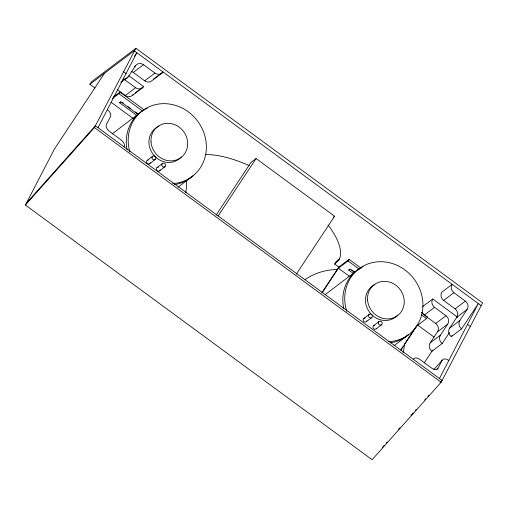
<?xml version="1.0" encoding="UTF-8"?>
<svg xmlns="http://www.w3.org/2000/svg" width="508" height="508" viewBox="0 0 508 508"><rect width="100%" height="100%" fill="white"/><g stroke="black" fill="none" stroke-linecap="round" stroke-linejoin="round"><path stroke-width="0.76" d="M94.99 88.024L89.891 84.277L91.567 81.744L135.89 48.279L482.6 302.965L441.141 382.245L372.11 459.721L25.4 205.035L54.388 149.117L104.565 73.196M25.4 205.035L94.437 127.565L135.89 48.279M97.987 127.679L136.836 52.737L134.264 56.629M437.013 369.322L438.061 368.148L442.15 360.261A6.134 3.734 41.7 0 1 448.812 360.477M439.464 378.517L478.314 303.574L461.582 328.879L451.314 336.633A6.134 5.639 53 0 1 449.542 328.282L456.857 317.214L467.131 309.461A6.134 5.639 53 0 0 465.36 301.111L453.917 292.697A6.134 5.639 53 0 1 452.145 284.353L441.871 292.106A6.134 5.639 53 0 0 443.643 300.457L455.092 308.864A6.134 5.639 53 0 1 456.857 317.214M120.904 82.372L128.149 76.898L135.471 65.83A6.134 5.639 53 0 1 143.51 64.687L154.959 73.095A6.134 5.639 53 0 0 163.005 71.958L159.379 74.695M112.293 98.654L118.91 93.656L119.958 92.075L144.208 109.893M136.823 115.424L119.672 102.826L120.371 101.771M216.071 215.214L250.958 162.433L256.096 158.553L334.594 216.218L296.215 274.282M218.154 215.957L256.096 158.553M339.09 267.329L334.626 264.052L336.302 261.525L339.477 258.686M321.723 292.932L338.792 267.113L349.066 259.359L361.194 268.268M322.275 292.595L338.392 268.211L348.018 260.941L349.066 259.359M353.231 273.374L348.786 270.11L349.479 269.056M401.098 349.275L402.85 346.627M404.165 344.64L416.42 326.104M400.774 350.26L416.89 325.876L426.517 318.605L427.565 317.024L421.183 312.337M449.497 332.48L442.201 343.51L431.933 351.263A6.134 5.639 53 0 1 430.162 342.913L437.477 331.845L447.751 324.091A6.134 5.639 53 0 0 445.98 315.741L434.537 307.327A6.134 5.639 53 0 1 432.765 298.983L422.491 306.737M430.162 342.913L440.436 335.159L447.751 324.091M424.224 362.928L432.791 349.968M449.542 328.282L459.816 320.529L467.131 309.461M451.314 336.633L452.171 335.337M26.333 203.232L95.371 125.755L442.081 380.441L439.972 382.803M433.788 369.646L442.15 360.261M382.53 447.269L384.111 445.497M386.22 443.128L387.274 441.947M398.335 429.527L399.917 427.755M410.985 415.334L413.093 412.966M415.201 410.604L416.255 409.423M424.688 399.955L425.742 398.774M427.85 396.411L428.904 395.224M334.626 264.052L338.861 260.267A89.954 33.655 33.5 0 0 328.079 225.019M112.198 133.871L138.951 113.481M147.174 160.452L152.61 156.305M149.797 163.589L155.232 159.448M156.991 167.659L162.427 163.519M159.607 170.796L165.043 166.656M178.086 187.173L191.77 176.74M325.012 294.773L355.498 271.532M363.728 318.51L369.164 314.363M366.344 321.647L371.78 317.5M373.539 325.717L378.974 321.57M376.161 328.854L381.597 324.707M394.011 345.707L408.324 334.797A41.218 37.795 52.7 0 1 390.373 342.798M89.891 84.277L134.22 50.813L480.93 305.492M134.264 66.739L135.471 65.83M131.864 71.672A6.134 5.639 53 0 1 133.242 72.441L143.51 64.687M113.309 97.092L119.958 92.075M117.678 89.872L125.311 95.479L135.579 87.725A6.134 5.639 53 0 0 143.624 86.589L128.943 75.8M133.242 72.441L144.691 80.848L154.959 73.095M119.672 102.826L120.961 101.854L138.106 114.452M135.166 92.97L139.395 89.776M141.205 88.411L143.624 86.589M153.333 79.254L158.172 75.603M132.372 95.447L142.646 87.694M162.027 73.063L151.752 80.816A6.134 5.639 53 0 1 144.691 80.848M333.451 217.081L334.594 216.218M348.786 270.11L350.069 269.138L354.514 272.402M422.231 312.649A6.134 5.639 53 0 0 424.263 315.087L434.537 307.327M443.643 300.457L453.917 292.697M437.477 331.845A6.134 5.639 53 0 0 435.712 323.494L445.98 315.741M455.092 308.864L465.36 301.111M123.425 71.641L126.041 73.565M467.512 324.402L470.129 326.327M432.765 298.983L457.657 317.265M124.13 79.318L135.579 87.725M424.263 315.087L435.712 323.494M348.018 260.941L359.505 269.38M421.411 314.852L426.517 318.605M118.91 93.656L142.526 111.004M351.733 269.926L354.273 271.793M121.99 102.178L123.26 103.111M127.705 106.375L130.88 108.706M135.325 111.976L137.871 113.843M417.481 324.917L434.048 337.083M338.392 268.211L349.879 276.65M111.195 102.337L133.534 118.745M94.437 127.565L441.141 382.245M128.149 76.898A6.134 5.639 53 0 1 122.98 79.21M133.35 94.342A6.134 5.639 53 0 1 125.311 95.479M461.582 328.879A6.134 5.639 53 0 1 459.816 320.529M442.201 343.51A6.134 5.639 53 0 1 440.436 335.159M343.751 308.546A41.218 37.795 52.7 0 1 363.169 266.592M346.856 311.48A41.218 37.795 52.7 0 1 373.799 262.325A41.218 37.795 52.7 0 1 422.231 297.498A41.218 37.795 52.7 0 1 388.423 341.668M397.796 315.055A19.367 17.761 52.7 0 1 369.659 312.401A19.367 17.761 52.7 0 1 374.79 284.632M366.884 320.827A2.045 1.873 52.7 0 1 364.617 321.97A2.045 1.873 52.7 0 1 363.112 319.653A2.045 1.873 52.7 0 1 365.119 318.11M376.485 328.486A2.045 1.873 52.7 0 1 373.418 328.498A2.045 1.873 52.7 0 1 373.952 325.457M374.428 325.317A2.045 1.873 52.7 0 1 374.936 325.317M305.194 279.54A65.424 60.147 53 0 1 337.014 269.564M404.552 344.214A65.424 60.147 53 0 1 403.161 352.698M192.907 175.736A41.218 37.795 52.7 0 1 174.587 184.626M127.051 149.752A41.218 37.795 52.7 0 1 147.307 108.223M129.858 151.962A41.218 37.795 52.7 0 1 157.944 104.146A41.218 37.795 52.7 0 1 205.67 139.402A41.218 37.795 52.7 0 1 172.663 183.579M181.248 156.997A19.367 17.761 52.7 0 1 152.857 154A19.367 17.761 52.7 0 1 158.953 126.244M150.336 162.77A2.045 1.873 52.7 0 1 147.06 163.233A2.045 1.873 52.7 0 1 148.069 160.052M160.147 169.977A2.045 1.873 52.7 0 1 157.88 171.12A2.045 1.873 52.7 0 1 156.375 168.808A2.045 1.873 52.7 0 1 158.382 167.259M186.55 180.918A65.424 60.147 53 0 1 185.807 192.64M205.797 154.635A89.954 33.655 33.5 0 1 249.161 165.564M107.34 109.639A6.134 3.734 41.7 0 1 110.49 116.63L106.401 124.517A6.134 3.734 41.7 0 0 109.557 131.508L120.999 139.916A6.134 3.734 41.7 0 1 124.155 146.901M438.061 368.148A6.134 3.734 41.7 0 1 431.4 367.925L419.957 359.518A6.134 3.734 41.7 0 0 413.296 359.296M367.57 300.044A19.367 17.761 52.7 0 0 396.272 316.465A19.367 17.761 52.7 0 0 393.789 283.915A19.367 17.761 52.7 0 0 367.57 300.044M378.346 322.891A2.045 1.873 52.7 0 0 381.178 324.968A2.045 1.873 52.7 0 0 381.324 321.564A2.045 1.873 52.7 0 0 378.346 322.891M368.535 315.684A2.045 1.873 52.7 0 0 371.367 317.76A2.045 1.873 52.7 0 0 371.513 314.357A2.045 1.873 52.7 0 0 368.535 315.684M151.016 141.992A19.367 17.761 52.7 0 0 179.724 158.407A19.367 17.761 52.7 0 0 177.241 125.863A19.367 17.761 52.7 0 0 151.016 141.992M161.798 164.833A2.045 1.873 52.7 0 0 164.63 166.916A2.045 1.873 52.7 0 0 164.776 163.506A2.045 1.873 52.7 0 0 161.798 164.833M151.987 157.626A2.045 1.873 52.7 0 0 154.819 159.709A2.045 1.873 52.7 0 0 154.965 156.299A2.045 1.873 52.7 0 0 151.987 157.626"/></g></svg>
